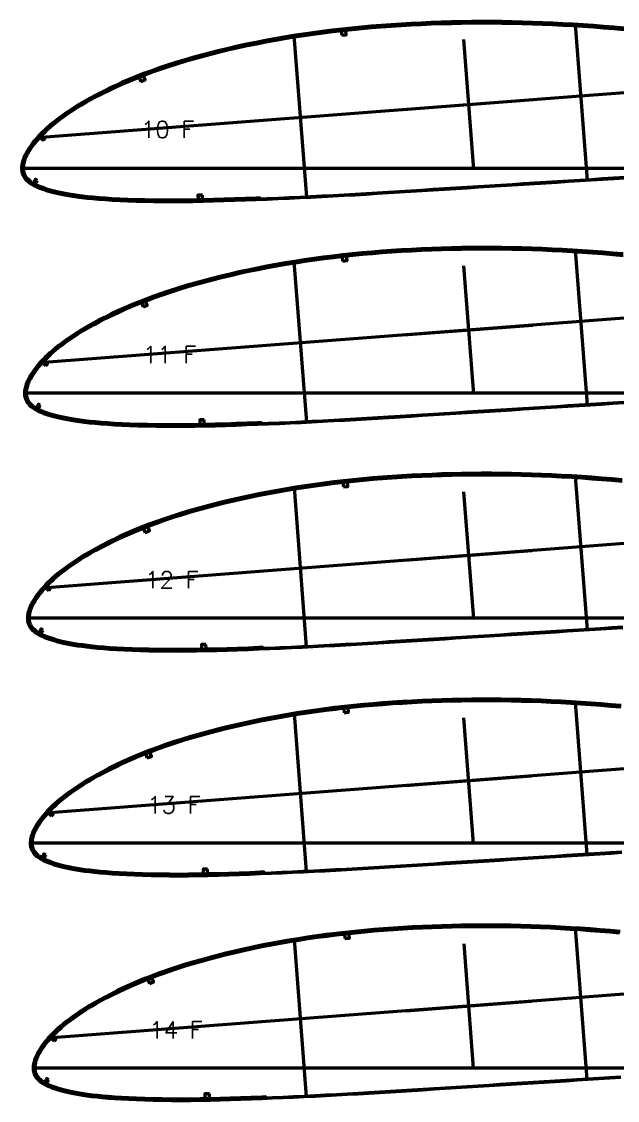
# Model space of a CAD drawing. Header units: metres. Extents: x -405 to 675, y -15418 to 133.
# Drawn here: x -397 to 132, y -2629 to -1670 of the extents above; entities that cross this region are included whole.
import ezdxf

# ---------------------------------------------------------------- set-up
doc = ezdxf.new("R2010")
doc.units = ezdxf.units.M
for name, color, linetype, lineweight in [('FoilLayer', 7, 'Continuous', 50), ('RefFoilLayer', 7, 'Continuous', 50), ('StringerLayer', 7, 'Continuous', 50), ('SubLayer', 7, 'Continuous', 50), ('TextLayer', 7, 'Continuous', 50)]:
    doc.layers.add(name, color=color, linetype=linetype, lineweight=lineweight)
doc.styles.add('MSゴシック', font='romans')

msp = doc.modelspace()

# ---------------------------------------------------------------- linework, layer by layer
at = {"layer": 'FoilLayer'}
for points in [[(138.3, -1677.1), (129.21, -1676.29), (120.13, -1675.54), (111.05, -1674.84), (101.98, -1674.2), (92.92, -1673.62), (83.88, -1673.11), (74.84, -1672.65), (65.81, -1672.26), (56.79, -1671.93), (47.78, -1671.66), (38.78, -1671.46), (29.78, -1671.32), (20.8, -1671.25), (11.81, -1671.25), (2.82, -1671.3), (-6.17, -1671.43), (-15.15, -1671.61), (-24.11, -1671.85), (-33.06, -1672.16), (-42, -1672.54), (-50.91, -1672.98), (-59.81, -1673.49), (-68.68, -1674.05), (-77.51, -1674.68), (-86.27, -1675.38), (-94.98, -1676.14), (-103.62, -1676.98), (-112.23, -1677.91), (-120.83, -1678.91), (-129.42, -1680), (-137.97, -1681.16), (-146.5, -1682.4), (-154.99, -1683.71), (-163.44, -1685.09), (-171.85, -1686.56), (-180.2, -1688.09), (-188.49, -1689.7), (-196.72, -1691.39), (-204.89, -1693.16), (-212.97, -1695), (-220.98, -1696.93), (-228.92, -1698.94), (-236.8, -1701.03), (-244.58, -1703.17), (-252.2, -1705.36), (-259.67, -1707.62), (-266.97, -1709.95), (-274.12, -1712.35), (-281.11, -1714.82), (-287.96, -1717.38), (-294.64, -1719.99), (-301.15, -1722.67), (-307.47, -1725.39), (-313.59, -1728.15), (-319.48, -1730.94), (-325.14, -1733.73), (-330.54, -1736.5), (-335.64, -1739.24), (-340.45, -1741.93), (-344.95, -1744.58), (-349.16, -1747.17), (-353.09, -1749.71), (-356.75, -1752.17), (-360.15, -1754.55), (-363.29, -1756.85), (-366.19, -1759.07), (-368.87, -1761.21), (-371.34, -1763.28), (-373.61, -1765.29), (-375.72, -1767.24), (-377.66, -1769.12), (-379.46, -1770.93), (-381.12, -1772.68), (-382.65, -1774.38), (-384.07, -1776.02), (-385.37, -1777.61), (-386.58, -1779.16), (-387.69, -1780.66), (-388.71, -1782.12), (-389.65, -1783.54), (-390.51, -1784.92), (-391.31, -1786.28), (-392.04, -1787.59), (-392.7, -1788.84), (-393.28, -1790.07), (-393.8, -1791.31), (-394.27, -1792.51), (-394.68, -1793.65), (-395.02, -1794.75), (-395.29, -1795.86), (-395.5, -1796.96), (-395.65, -1798.02), (-395.76, -1799.04), (-395.8, -1800.07), (-395.79, -1801.02), (-395.72, -1801.97), (-395.57, -1802.93), (-395.33, -1803.89), (-395, -1804.85), (-394.59, -1805.8), (-394.1, -1806.73), (-393.52, -1807.65), (-392.85, -1808.54), (-392.08, -1809.41), (-391.23, -1810.26), (-390.29, -1811.09), (-389.27, -1811.89), (-388.17, -1812.66), (-386.99, -1813.41), (-385.72, -1814.13), (-384.35, -1814.82), (-382.88, -1815.49), (-381.31, -1816.15), (-379.63, -1816.79), (-377.85, -1817.43), (-375.95, -1818.07), (-373.94, -1818.7), (-371.79, -1819.33), (-369.49, -1819.95), (-367.03, -1820.56), (-364.39, -1821.15), (-361.54, -1821.75), (-358.47, -1822.34), (-355.15, -1822.93), (-351.58, -1823.52), (-347.71, -1824.1), (-343.52, -1824.65), (-338.98, -1825.16), (-334.04, -1825.65), (-328.67, -1826.1), (-322.88, -1826.54), (-316.65, -1826.94), (-310.01, -1827.3), (-302.94, -1827.59), (-295.46, -1827.83), (-287.6, -1828.02), (-279.44, -1828.16), (-271.05, -1828.27), (-262.49, -1828.31), (-253.8, -1828.28), (-244.95, -1828.16), (-235.91, -1827.98), (-226.71, -1827.75), (-217.38, -1827.48), (-207.93, -1827.17), (-198.37, -1826.82), (-188.71, -1826.45), (-185.47, -1826.33), (-185.43, -1827.37), (-178.96, -1827.12), (-169.25, -1826.72), (-159.55, -1826.29), (-149.83, -1825.83), (-140.06, -1825.34), (-130.25, -1824.83), (-120.41, -1824.31), (-110.59, -1823.77), (-100.79, -1823.21), (-90.96, -1822.63), (-81.09, -1822.02), (-71.18, -1821.39), (-61.24, -1820.78), (-51.28, -1820.16), (-41.31, -1819.54), (-31.31, -1818.91), (-21.29, -1818.28), (-11.27, -1817.64), (-1.24, -1817.01), (8.79, -1816.38), (18.82, -1815.76), (28.85, -1815.13), (38.87, -1814.5), (48.89, -1813.86), (58.92, -1813.22), (68.95, -1812.59), (78.98, -1811.96), (89.01, -1811.33), (99.04, -1810.7), (109.06, -1810.06), (119.09, -1809.41), (129.1, -1808.77), (139.1, -1808.14)], [(137.4, -1877.9), (128.38, -1877.1), (119.35, -1876.35), (110.33, -1875.66), (101.32, -1875.02), (92.32, -1874.45), (83.34, -1873.93), (74.36, -1873.48), (65.39, -1873.09), (56.43, -1872.77), (47.47, -1872.5), (38.53, -1872.3), (29.59, -1872.17), (20.66, -1872.09), (11.73, -1872.09), (2.8, -1872.15), (-6.13, -1872.27), (-15.05, -1872.45), (-23.96, -1872.69), (-32.85, -1873), (-41.73, -1873.37), (-50.59, -1873.81), (-59.43, -1874.31), (-68.24, -1874.88), (-77, -1875.5), (-85.71, -1876.19), (-94.36, -1876.95), (-102.95, -1877.78), (-111.51, -1878.7), (-120.05, -1879.71), (-128.58, -1880.78), (-137.08, -1881.94), (-145.55, -1883.16), (-153.99, -1884.47), (-162.39, -1885.85), (-170.74, -1887.3), (-179.04, -1888.82), (-187.28, -1890.43), (-195.45, -1892.1), (-203.56, -1893.86), (-211.6, -1895.69), (-219.55, -1897.6), (-227.44, -1899.6), (-235.27, -1901.68), (-243, -1903.8), (-250.57, -1905.98), (-257.99, -1908.23), (-265.24, -1910.54), (-272.35, -1912.92), (-279.3, -1915.38), (-286.09, -1917.92), (-292.74, -1920.52), (-299.2, -1923.18), (-305.48, -1925.88), (-311.56, -1928.62), (-317.42, -1931.4), (-323.04, -1934.17), (-328.4, -1936.92), (-333.47, -1939.64), (-338.24, -1942.31), (-342.72, -1944.94), (-346.9, -1947.52), (-350.81, -1950.04), (-354.44, -1952.48), (-357.82, -1954.85), (-360.94, -1957.14), (-363.82, -1959.34), (-366.48, -1961.47), (-368.93, -1963.53), (-371.19, -1965.52), (-373.28, -1967.46), (-375.21, -1969.32), (-377, -1971.13), (-378.65, -1972.87), (-380.17, -1974.55), (-381.58, -1976.18), (-382.88, -1977.76), (-384.07, -1979.3), (-385.18, -1980.79), (-386.19, -1982.24), (-387.13, -1983.65), (-387.98, -1985.02), (-388.77, -1986.37), (-389.5, -1987.68), (-390.16, -1988.92), (-390.73, -1990.14), (-391.25, -1991.37), (-391.71, -1992.57), (-392.12, -1993.7), (-392.46, -1994.79), (-392.72, -1995.89), (-392.93, -1996.98), (-393.09, -1998.03), (-393.19, -1999.05), (-393.24, -2000.07), (-393.23, -2001.01), (-393.16, -2001.96), (-393, -2002.91), (-392.77, -2003.86), (-392.44, -2004.81), (-392.03, -2005.76), (-391.54, -2006.68), (-390.97, -2007.59), (-390.3, -2008.48), (-389.54, -2009.34), (-388.69, -2010.19), (-387.76, -2011.01), (-386.75, -2011.8), (-385.66, -2012.57), (-384.49, -2013.32), (-383.22, -2014.03), (-381.86, -2014.72), (-380.4, -2015.39), (-378.84, -2016.04), (-377.18, -2016.68), (-375.41, -2017.31), (-373.52, -2017.94), (-371.52, -2018.57), (-369.38, -2019.2), (-367.11, -2019.81), (-364.66, -2020.42), (-362.03, -2021.01), (-359.2, -2021.6), (-356.15, -2022.18), (-352.86, -2022.77), (-349.3, -2023.36), (-345.46, -2023.93), (-341.3, -2024.48), (-336.79, -2024.99), (-331.88, -2025.47), (-326.55, -2025.93), (-320.79, -2026.36), (-314.61, -2026.76), (-308, -2027.11), (-300.98, -2027.41), (-293.55, -2027.64), (-285.75, -2027.83), (-277.63, -2027.97), (-269.3, -2028.07), (-260.79, -2028.12), (-252.16, -2028.09), (-243.36, -2027.97), (-234.39, -2027.79), (-225.24, -2027.57), (-215.98, -2027.3), (-206.59, -2026.98), (-197.08, -2026.64), (-187.49, -2026.27), (-184.27, -2026.15), (-184.23, -2027.19), (-177.81, -2026.94), (-168.16, -2026.55), (-158.52, -2026.12), (-148.86, -2025.66), (-139.15, -2025.17), (-129.4, -2024.66), (-119.64, -2024.15), (-109.88, -2023.62), (-100.14, -2023.06), (-90.37, -2022.48), (-80.57, -2021.87), (-70.72, -2021.25), (-60.84, -2020.64), (-50.95, -2020.03), (-41.04, -2019.42), (-31.11, -2018.79), (-21.16, -2018.15), (-11.19, -2017.52), (-1.23, -2016.9), (8.74, -2016.27), (18.7, -2015.66), (28.66, -2015.03), (38.61, -2014.4), (48.58, -2013.76), (58.54, -2013.13), (68.51, -2012.5), (78.47, -2011.88), (88.44, -2011.26), (98.4, -2010.63), (108.36, -2009.99), (118.32, -2009.35), (128.27, -2008.71), (138.2, -2008.08)], [(136.51, -2078.71), (127.54, -2077.91), (118.57, -2077.16), (109.61, -2076.48), (100.66, -2075.84), (91.72, -2075.27), (82.79, -2074.76), (73.87, -2074.32), (64.96, -2073.93), (56.06, -2073.6), (47.17, -2073.34), (38.28, -2073.14), (29.4, -2073.01), (20.53, -2072.93), (11.66, -2072.93), (2.79, -2072.99), (-6.09, -2073.11), (-14.95, -2073.29), (-23.8, -2073.53), (-32.64, -2073.84), (-41.45, -2074.21), (-50.26, -2074.64), (-59.04, -2075.14), (-67.79, -2075.7), (-76.5, -2076.32), (-85.16, -2077), (-93.75, -2077.76), (-102.28, -2078.59), (-110.78, -2079.5), (-119.27, -2080.5), (-127.74, -2081.57), (-136.19, -2082.71), (-144.6, -2083.93), (-152.99, -2085.23), (-161.33, -2086.6), (-169.63, -2088.04), (-177.87, -2089.56), (-186.06, -2091.15), (-194.18, -2092.81), (-202.24, -2094.56), (-210.22, -2096.38), (-218.12, -2098.28), (-225.96, -2100.26), (-233.74, -2102.32), (-241.41, -2104.44), (-248.94, -2106.6), (-256.31, -2108.83), (-263.52, -2111.13), (-270.57, -2113.5), (-277.48, -2115.94), (-284.23, -2118.46), (-290.83, -2121.04), (-297.26, -2123.68), (-303.49, -2126.37), (-309.53, -2129.1), (-315.35, -2131.85), (-320.94, -2134.61), (-326.26, -2137.34), (-331.3, -2140.04), (-336.04, -2142.7), (-340.49, -2145.31), (-344.64, -2147.87), (-348.52, -2150.37), (-352.13, -2152.8), (-355.48, -2155.15), (-358.59, -2157.42), (-361.45, -2159.61), (-364.09, -2161.73), (-366.53, -2163.77), (-368.78, -2165.75), (-370.85, -2167.67), (-372.77, -2169.53), (-374.54, -2171.32), (-376.18, -2173.05), (-377.7, -2174.72), (-379.09, -2176.34), (-380.38, -2177.91), (-381.57, -2179.44), (-382.66, -2180.92), (-383.67, -2182.36), (-384.6, -2183.76), (-385.45, -2185.12), (-386.23, -2186.46), (-386.96, -2187.76), (-387.61, -2189), (-388.18, -2190.21), (-388.69, -2191.43), (-389.16, -2192.62), (-389.57, -2193.74), (-389.9, -2194.83), (-390.16, -2195.92), (-390.37, -2197), (-390.52, -2198.05), (-390.63, -2199.06), (-390.67, -2200.07), (-390.66, -2201), (-390.59, -2201.94), (-390.44, -2202.89), (-390.2, -2203.83), (-389.88, -2204.78), (-389.48, -2205.71), (-388.99, -2206.64), (-388.42, -2207.54), (-387.76, -2208.41), (-387, -2209.27), (-386.16, -2210.11), (-385.24, -2210.93), (-384.23, -2211.72), (-383.15, -2212.48), (-381.98, -2213.22), (-380.72, -2213.93), (-379.37, -2214.61), (-377.93, -2215.28), (-376.38, -2215.92), (-374.72, -2216.56), (-372.96, -2217.19), (-371.09, -2217.82), (-369.1, -2218.44), (-366.98, -2219.06), (-364.72, -2219.67), (-362.29, -2220.27), (-359.68, -2220.86), (-356.87, -2221.45), (-353.83, -2222.03), (-350.56, -2222.62), (-347.03, -2223.2), (-343.21, -2223.77), (-339.08, -2224.31), (-334.6, -2224.82), (-329.72, -2225.3), (-324.43, -2225.75), (-318.71, -2226.18), (-312.56, -2226.58), (-306, -2226.93), (-299.02, -2227.22), (-291.64, -2227.45), (-283.89, -2227.64), (-275.83, -2227.78), (-267.54, -2227.88), (-259.1, -2227.92), (-250.52, -2227.89), (-241.78, -2227.78), (-232.86, -2227.6), (-223.78, -2227.38), (-214.57, -2227.11), (-205.25, -2226.8), (-195.8, -2226.46), (-186.27, -2226.09), (-183.07, -2225.97), (-183.03, -2227.01), (-176.65, -2226.76), (-167.07, -2226.37), (-157.49, -2225.95), (-147.89, -2225.49), (-138.25, -2225), (-128.56, -2224.5), (-118.86, -2223.99), (-109.17, -2223.46), (-99.49, -2222.91), (-89.79, -2222.33), (-80.04, -2221.73), (-70.26, -2221.11), (-60.45, -2220.5), (-50.62, -2219.9), (-40.77, -2219.29), (-30.91, -2218.66), (-21.02, -2218.03), (-11.12, -2217.41), (-1.22, -2216.78), (8.68, -2216.17), (18.58, -2215.55), (28.47, -2214.93), (38.36, -2214.3), (48.26, -2213.67), (58.16, -2213.04), (68.06, -2212.42), (77.96, -2211.8), (87.86, -2211.18), (97.76, -2210.55), (107.65, -2209.92), (117.55, -2209.28), (127.43, -2208.65), (137.31, -2208.03)], [(135.61, -2279.51), (126.71, -2278.72), (117.8, -2277.98), (108.9, -2277.29), (100, -2276.67), (91.12, -2276.1), (82.25, -2275.59), (73.39, -2275.15), (64.54, -2274.76), (55.69, -2274.44), (46.86, -2274.18), (38.03, -2273.98), (29.21, -2273.85), (20.39, -2273.78), (11.58, -2273.77), (2.77, -2273.83), (-6.05, -2273.95), (-14.85, -2274.13), (-23.64, -2274.37), (-32.42, -2274.67), (-41.18, -2275.04), (-49.93, -2275.47), (-58.65, -2275.97), (-67.35, -2276.52), (-76, -2277.14), (-84.6, -2277.82), (-93.13, -2278.57), (-101.61, -2279.39), (-110.06, -2280.3), (-118.49, -2281.29), (-126.9, -2282.35), (-135.29, -2283.49), (-143.65, -2284.7), (-151.98, -2285.99), (-160.27, -2287.35), (-168.52, -2288.78), (-176.71, -2290.29), (-184.84, -2291.87), (-192.91, -2293.53), (-200.91, -2295.26), (-208.84, -2297.06), (-216.69, -2298.95), (-224.48, -2300.93), (-232.21, -2302.97), (-239.83, -2305.07), (-247.31, -2307.23), (-254.63, -2309.44), (-261.79, -2311.72), (-268.8, -2314.07), (-275.66, -2316.5), (-282.37, -2319), (-288.92, -2321.57), (-295.31, -2324.19), (-301.5, -2326.86), (-307.5, -2329.57), (-313.28, -2332.31), (-318.83, -2335.04), (-324.12, -2337.76), (-329.12, -2340.44), (-333.84, -2343.08), (-338.25, -2345.68), (-342.38, -2348.22), (-346.24, -2350.7), (-349.82, -2353.12), (-353.15, -2355.45), (-356.23, -2357.71), (-359.08, -2359.89), (-361.71, -2361.99), (-364.12, -2364.02), (-366.36, -2365.99), (-368.42, -2367.89), (-370.32, -2369.74), (-372.08, -2371.51), (-373.71, -2373.23), (-375.22, -2374.89), (-376.6, -2376.5), (-377.88, -2378.06), (-379.06, -2379.58), (-380.15, -2381.05), (-381.16, -2382.48), (-382.08, -2383.87), (-382.92, -2385.23), (-383.7, -2386.56), (-384.42, -2387.84), (-385.07, -2389.07), (-385.64, -2390.27), (-386.14, -2391.48), (-386.6, -2392.67), (-387.01, -2393.78), (-387.34, -2394.86), (-387.6, -2395.95), (-387.8, -2397.02), (-387.96, -2398.06), (-388.06, -2399.06), (-388.11, -2400.06), (-388.1, -2400.99), (-388.02, -2401.93), (-387.88, -2402.86), (-387.64, -2403.8), (-387.32, -2404.74), (-386.92, -2405.67), (-386.44, -2406.59), (-385.87, -2407.48), (-385.22, -2408.35), (-384.47, -2409.21), (-383.63, -2410.04), (-382.71, -2410.85), (-381.71, -2411.64), (-380.64, -2412.39), (-379.48, -2413.13), (-378.23, -2413.83), (-376.89, -2414.51), (-375.45, -2415.17), (-373.91, -2415.81), (-372.27, -2416.44), (-370.52, -2417.07), (-368.66, -2417.69), (-366.68, -2418.31), (-364.58, -2418.93), (-362.33, -2419.54), (-359.92, -2420.13), (-357.32, -2420.72), (-354.53, -2421.3), (-351.52, -2421.88), (-348.27, -2422.46), (-344.76, -2423.04), (-340.97, -2423.6), (-336.86, -2424.14), (-332.41, -2424.65), (-327.57, -2425.12), (-322.3, -2425.57), (-316.62, -2426), (-310.52, -2426.39), (-304, -2426.74), (-297.07, -2427.03), (-289.74, -2427.26), (-282.03, -2427.45), (-274.02, -2427.59), (-265.79, -2427.69), (-257.4, -2427.73), (-248.88, -2427.7), (-240.2, -2427.59), (-231.34, -2427.41), (-222.32, -2427.19), (-213.17, -2426.92), (-203.91, -2426.61), (-194.52, -2426.27), (-185.05, -2425.91), (-181.87, -2425.79), (-181.83, -2426.84), (-175.5, -2426.59), (-165.98, -2426.19), (-156.46, -2425.78), (-146.93, -2425.32), (-137.34, -2424.84), (-127.72, -2424.34), (-118.08, -2423.83), (-108.45, -2423.3), (-98.83, -2422.76), (-89.2, -2422.18), (-79.52, -2421.58), (-69.8, -2420.97), (-60.05, -2420.36), (-50.28, -2419.76), (-40.51, -2419.16), (-30.71, -2418.54), (-20.88, -2417.91), (-11.05, -2417.29), (-1.21, -2416.67), (8.62, -2416.06), (18.46, -2415.45), (28.29, -2414.83), (38.11, -2414.21), (47.95, -2413.58), (57.78, -2412.95), (67.62, -2412.33), (77.45, -2411.72), (87.29, -2411.1), (97.12, -2410.48), (106.95, -2409.85), (116.78, -2409.22), (126.6, -2408.59), (136.41, -2407.97)], [(134.72, -2480.31), (125.87, -2479.52), (117.02, -2478.79), (108.18, -2478.11), (99.34, -2477.49), (90.52, -2476.93), (81.71, -2476.42), (72.91, -2475.98), (64.11, -2475.6), (55.33, -2475.28), (46.55, -2475.02), (37.78, -2474.82), (29.01, -2474.69), (20.26, -2474.62), (11.5, -2474.61), (2.75, -2474.67), (-6.01, -2474.79), (-14.75, -2474.96), (-23.49, -2475.2), (-32.21, -2475.51), (-40.91, -2475.87), (-49.6, -2476.3), (-58.26, -2476.79), (-66.9, -2477.35), (-75.5, -2477.96), (-84.04, -2478.63), (-92.52, -2479.38), (-100.94, -2480.2), (-109.33, -2481.1), (-117.71, -2482.08), (-126.07, -2483.14), (-134.4, -2484.27), (-142.71, -2485.47), (-150.98, -2486.75), (-159.22, -2488.1), (-167.4, -2489.52), (-175.54, -2491.02), (-183.62, -2492.59), (-191.63, -2494.24), (-199.59, -2495.96), (-207.46, -2497.75), (-215.26, -2499.63), (-223, -2501.59), (-230.68, -2503.62), (-238.25, -2505.71), (-245.68, -2507.85), (-252.95, -2510.04), (-260.06, -2512.31), (-267.03, -2514.65), (-273.84, -2517.06), (-280.51, -2519.55), (-287.02, -2522.1), (-293.36, -2524.7), (-299.51, -2527.35), (-305.47, -2530.04), (-311.21, -2532.76), (-316.73, -2535.48), (-321.98, -2538.18), (-326.95, -2540.84), (-331.63, -2543.46), (-336.02, -2546.04), (-340.12, -2548.57), (-343.95, -2551.04), (-347.51, -2553.43), (-350.82, -2555.76), (-353.88, -2558), (-356.71, -2560.16), (-359.32, -2562.24), (-361.72, -2564.26), (-363.94, -2566.22), (-365.98, -2568.11), (-367.88, -2569.94), (-369.63, -2571.71), (-371.24, -2573.42), (-372.74, -2575.07), (-374.12, -2576.66), (-375.39, -2578.21), (-376.56, -2579.72), (-377.64, -2581.18), (-378.64, -2582.61), (-379.55, -2583.98), (-380.39, -2585.33), (-381.16, -2586.65), (-381.88, -2587.93), (-382.52, -2589.15), (-383.09, -2590.34), (-383.59, -2591.54), (-384.05, -2592.72), (-384.45, -2593.83), (-384.78, -2594.9), (-385.04, -2595.98), (-385.24, -2597.04), (-385.39, -2598.07), (-385.5, -2599.07), (-385.54, -2600.06), (-385.53, -2600.99), (-385.46, -2601.92), (-385.31, -2602.84), (-385.08, -2603.78), (-384.76, -2604.71), (-384.36, -2605.63), (-383.88, -2606.54), (-383.32, -2607.43), (-382.67, -2608.29), (-381.93, -2609.14), (-381.1, -2609.97), (-380.18, -2610.77), (-379.19, -2611.55), (-378.13, -2612.3), (-376.97, -2613.03), (-375.73, -2613.73), (-374.4, -2614.41), (-372.97, -2615.06), (-371.44, -2615.7), (-369.81, -2616.32), (-368.08, -2616.95), (-366.23, -2617.56), (-364.27, -2618.18), (-362.17, -2618.79), (-359.94, -2619.4), (-357.55, -2619.99), (-354.97, -2620.57), (-352.19, -2621.15), (-349.2, -2621.72), (-345.97, -2622.3), (-342.49, -2622.87), (-338.72, -2623.43), (-334.64, -2623.97), (-330.22, -2624.48), (-325.41, -2624.95), (-320.18, -2625.39), (-314.53, -2625.82), (-308.47, -2626.21), (-302, -2626.55), (-295.11, -2626.84), (-287.83, -2627.07), (-280.17, -2627.25), (-272.22, -2627.4), (-264.04, -2627.5), (-255.71, -2627.54), (-247.24, -2627.51), (-238.62, -2627.4), (-229.82, -2627.22), (-220.85, -2627), (-211.77, -2626.74), (-202.56, -2626.43), (-193.24, -2626.09), (-183.83, -2625.73), (-180.68, -2625.61), (-180.64, -2626.66), (-174.34, -2626.41), (-164.88, -2626.02), (-155.43, -2625.6), (-145.96, -2625.15), (-136.44, -2624.67), (-126.88, -2624.17), (-117.3, -2623.67), (-107.74, -2623.15), (-98.18, -2622.6), (-88.61, -2622.03), (-79, -2621.43), (-69.34, -2620.83), (-59.66, -2620.23), (-49.95, -2619.63), (-40.24, -2619.03), (-30.5, -2618.41), (-20.74, -2617.79), (-10.98, -2617.17), (-1.21, -2616.56), (8.57, -2615.95), (18.34, -2615.34), (28.1, -2614.73), (37.86, -2614.11), (47.63, -2613.49), (57.4, -2612.87), (67.17, -2612.25), (76.94, -2611.64), (86.71, -2611.03), (96.48, -2610.41), (106.24, -2609.78), (116.01, -2609.16), (125.77, -2608.53), (135.51, -2607.92)]]:
    msp.add_lwpolyline(points, dxfattribs=at)
at = {"layer": 'RefFoilLayer'}
for points in [[(138.43, -1675.61), (129.34, -1674.8), (120.24, -1674.04), (111.15, -1673.34), (102.08, -1672.7), (93.01, -1672.12), (83.95, -1671.61), (74.91, -1671.15), (65.87, -1670.76), (56.84, -1670.43), (47.82, -1670.17), (38.8, -1669.96), (29.8, -1669.82), (20.8, -1669.75), (11.8, -1669.75), (2.8, -1669.8), (-6.2, -1669.93), (-15.19, -1670.11), (-24.16, -1670.36), (-33.13, -1670.67), (-42.07, -1671.04), (-51, -1671.48), (-59.91, -1671.99), (-68.79, -1672.56), (-77.62, -1673.19), (-86.4, -1673.88), (-95.12, -1674.64), (-103.78, -1675.49), (-112.41, -1676.42), (-121.02, -1677.43), (-129.62, -1678.51), (-138.19, -1679.67), (-146.73, -1680.91), (-155.23, -1682.23), (-163.7, -1683.62), (-172.12, -1685.08), (-180.49, -1686.62), (-188.8, -1688.23), (-197.04, -1689.93), (-205.22, -1691.7), (-213.32, -1693.54), (-221.35, -1695.47), (-229.31, -1697.49), (-237.2, -1699.58), (-244.99, -1701.73), (-252.64, -1703.93), (-260.12, -1706.19), (-267.45, -1708.52), (-274.62, -1710.93), (-281.64, -1713.42), (-288.5, -1715.98), (-295.21, -1718.61), (-301.75, -1721.29), (-308.09, -1724.02), (-314.23, -1726.8), (-320.15, -1729.6), (-325.83, -1732.4), (-331.24, -1735.18), (-336.37, -1737.93), (-341.21, -1740.64), (-345.74, -1743.3), (-349.98, -1745.91), (-353.93, -1748.46), (-357.61, -1750.94), (-361.03, -1753.34), (-364.2, -1755.66), (-367.13, -1757.9), (-369.84, -1760.06), (-372.33, -1762.16), (-374.63, -1764.19), (-376.76, -1766.16), (-378.73, -1768.06), (-380.55, -1769.9), (-382.23, -1771.68), (-383.79, -1773.4), (-385.23, -1775.07), (-386.56, -1776.69), (-387.78, -1778.27), (-388.92, -1779.8), (-389.96, -1781.29), (-390.93, -1782.74), (-391.81, -1784.16), (-392.62, -1785.55), (-393.37, -1786.89), (-394.06, -1788.2), (-394.67, -1789.49), (-395.2, -1790.76), (-395.68, -1792), (-396.12, -1793.21), (-396.48, -1794.41), (-396.76, -1795.58), (-396.98, -1796.74), (-397.15, -1797.87), (-397.26, -1798.98), (-397.3, -1800.07), (-397.29, -1801.14), (-397.2, -1802.22), (-397.02, -1803.3), (-396.75, -1804.38), (-396.38, -1805.45), (-395.91, -1806.5), (-395.36, -1807.54), (-394.71, -1808.55), (-393.97, -1809.53), (-393.14, -1810.47), (-392.22, -1811.39), (-391.22, -1812.27), (-390.14, -1813.12), (-388.97, -1813.93), (-387.73, -1814.72), (-386.39, -1815.47), (-384.97, -1816.19), (-383.45, -1816.88), (-381.85, -1817.55), (-380.14, -1818.21), (-378.33, -1818.85), (-376.4, -1819.5), (-374.36, -1820.14), (-372.18, -1820.78), (-369.85, -1821.41), (-367.36, -1822.02), (-364.69, -1822.62), (-361.82, -1823.22), (-358.73, -1823.81), (-355.4, -1824.41), (-351.8, -1825), (-347.9, -1825.58), (-343.69, -1826.14), (-339.12, -1826.66), (-334.17, -1827.14), (-328.79, -1827.6), (-322.97, -1828.04), (-316.73, -1828.44), (-310.07, -1828.8), (-302.99, -1829.09), (-295.5, -1829.33), (-287.63, -1829.52), (-279.46, -1829.66), (-271.05, -1829.77), (-262.48, -1829.81), (-253.78, -1829.78), (-244.92, -1829.66), (-235.87, -1829.48), (-226.66, -1829.25), (-217.33, -1828.98), (-207.88, -1828.67), (-198.31, -1828.32), (-188.65, -1827.95), (-178.94, -1827.57), (-169.23, -1827.17), (-159.53, -1826.74), (-149.81, -1826.28), (-140.03, -1825.79), (-130.22, -1825.28), (-120.39, -1824.75), (-110.57, -1824.22), (-100.76, -1823.66), (-90.93, -1823.08), (-81.06, -1822.46), (-71.15, -1821.84), (-61.21, -1821.22), (-51.25, -1820.61), (-41.28, -1819.99), (-31.28, -1819.36), (-21.27, -1818.72), (-11.24, -1818.09), (-1.21, -1817.46), (8.82, -1816.83), (18.85, -1816.21), (28.87, -1815.58), (38.89, -1814.95), (48.92, -1814.31), (58.95, -1813.67), (68.98, -1813.04), (79.01, -1812.41), (89.04, -1811.78), (99.07, -1811.15), (109.09, -1810.51), (119.12, -1809.86), (129.13, -1809.22), (139.13, -1808.59)], [(137.54, -1876.41), (128.5, -1875.6), (119.47, -1874.85), (110.44, -1874.16), (101.42, -1873.53), (92.41, -1872.95), (83.41, -1872.44), (74.42, -1871.99), (65.44, -1871.6), (56.47, -1871.27), (47.51, -1871), (38.55, -1870.8), (29.6, -1870.67), (20.66, -1870.59), (11.72, -1870.59), (2.78, -1870.65), (-6.16, -1870.77), (-15.09, -1870.95), (-24.01, -1871.19), (-32.91, -1871.5), (-41.8, -1871.88), (-50.67, -1872.31), (-59.52, -1872.82), (-68.34, -1873.38), (-77.12, -1874.01), (-85.85, -1874.7), (-94.51, -1875.45), (-103.11, -1876.29), (-111.68, -1877.21), (-120.24, -1878.22), (-128.78, -1879.3), (-137.29, -1880.45), (-145.78, -1881.68), (-154.23, -1882.99), (-162.64, -1884.37), (-171.01, -1885.82), (-179.32, -1887.35), (-187.58, -1888.96), (-195.77, -1890.64), (-203.89, -1892.4), (-211.95, -1894.23), (-219.92, -1896.15), (-227.83, -1898.15), (-235.67, -1900.23), (-243.41, -1902.36), (-251.01, -1904.55), (-258.44, -1906.8), (-265.72, -1909.11), (-272.85, -1911.51), (-279.82, -1913.98), (-286.64, -1916.52), (-293.31, -1919.13), (-299.8, -1921.8), (-306.1, -1924.51), (-312.2, -1927.27), (-318.08, -1930.05), (-323.72, -1932.84), (-329.11, -1935.6), (-334.2, -1938.33), (-339, -1941.02), (-343.51, -1943.67), (-347.72, -1946.26), (-351.65, -1948.79), (-355.3, -1951.26), (-358.7, -1953.64), (-361.85, -1955.95), (-364.76, -1958.17), (-367.45, -1960.32), (-369.93, -1962.4), (-372.21, -1964.42), (-374.33, -1966.38), (-376.28, -1968.27), (-378.09, -1970.09), (-379.76, -1971.86), (-381.31, -1973.57), (-382.74, -1975.23), (-384.06, -1976.84), (-385.28, -1978.41), (-386.4, -1979.93), (-387.44, -1981.41), (-388.4, -1982.86), (-389.28, -1984.26), (-390.08, -1985.64), (-390.83, -1986.98), (-391.51, -1988.28), (-392.12, -1989.56), (-392.64, -1990.82), (-393.12, -1992.06), (-393.56, -1993.26), (-393.92, -1994.44), (-394.2, -1995.61), (-394.42, -1996.76), (-394.58, -1997.88), (-394.69, -1998.99), (-394.74, -2000.07), (-394.72, -2001.13), (-394.64, -2002.2), (-394.46, -2003.28), (-394.18, -2004.35), (-393.82, -2005.41), (-393.36, -2006.46), (-392.81, -2007.49), (-392.17, -2008.5), (-391.43, -2009.47), (-390.6, -2010.41), (-389.69, -2011.31), (-388.69, -2012.19), (-387.62, -2013.03), (-386.46, -2013.84), (-385.22, -2014.62), (-383.9, -2015.37), (-382.48, -2016.08), (-380.98, -2016.77), (-379.38, -2017.44), (-377.68, -2018.09), (-375.88, -2018.73), (-373.97, -2019.37), (-371.94, -2020.01), (-369.78, -2020.64), (-367.47, -2021.27), (-364.99, -2021.88), (-362.34, -2022.48), (-359.49, -2023.07), (-356.41, -2023.66), (-353.1, -2024.25), (-349.52, -2024.84), (-345.66, -2025.42), (-341.47, -2025.97), (-336.93, -2026.48), (-332.01, -2026.97), (-326.66, -2027.42), (-320.89, -2027.86), (-314.69, -2028.26), (-308.07, -2028.61), (-301.03, -2028.9), (-293.59, -2029.14), (-285.77, -2029.33), (-277.65, -2029.47), (-269.3, -2029.57), (-260.79, -2029.62), (-252.14, -2029.59), (-243.33, -2029.47), (-234.35, -2029.29), (-225.2, -2029.06), (-215.93, -2028.8), (-206.54, -2028.48), (-197.03, -2028.14), (-187.43, -2027.77), (-177.79, -2027.39), (-168.14, -2027), (-158.5, -2026.57), (-148.84, -2026.11), (-139.13, -2025.62), (-129.38, -2025.11), (-119.61, -2024.59), (-109.85, -2024.06), (-100.11, -2023.51), (-90.35, -2022.93), (-80.54, -2022.32), (-70.69, -2021.7), (-60.81, -2021.09), (-50.92, -2020.48), (-41.01, -2019.86), (-31.08, -2019.24), (-21.13, -2018.6), (-11.17, -2017.97), (-1.2, -2017.34), (8.76, -2016.72), (18.73, -2016.1), (28.69, -2015.48), (38.64, -2014.85), (48.61, -2014.21), (58.57, -2013.58), (68.53, -2012.95), (78.5, -2012.33), (88.47, -2011.7), (98.43, -2011.07), (108.39, -2010.44), (118.35, -2009.8), (128.3, -2009.16), (138.23, -2008.53)], [(136.64, -2077.21), (127.66, -2076.41), (118.69, -2075.67), (109.72, -2074.98), (100.76, -2074.35), (91.81, -2073.78), (82.87, -2073.27), (73.94, -2072.82), (65.02, -2072.43), (56.1, -2072.1), (47.2, -2071.84), (38.3, -2071.64), (29.41, -2071.51), (20.53, -2071.43), (11.65, -2071.43), (2.76, -2071.49), (-6.12, -2071.61), (-14.99, -2071.79), (-23.85, -2072.03), (-32.7, -2072.34), (-41.53, -2072.71), (-50.34, -2073.14), (-59.13, -2073.64), (-67.9, -2074.2), (-76.62, -2074.83), (-85.29, -2075.51), (-93.89, -2076.26), (-102.44, -2077.1), (-110.96, -2078.01), (-119.46, -2079.01), (-127.94, -2080.08), (-136.4, -2081.23), (-144.83, -2082.45), (-153.23, -2083.75), (-161.59, -2085.12), (-169.9, -2086.56), (-178.16, -2088.08), (-186.36, -2089.68), (-194.5, -2091.35), (-202.57, -2093.1), (-210.57, -2094.92), (-218.49, -2096.82), (-226.35, -2098.81), (-234.14, -2100.88), (-241.83, -2103), (-249.38, -2105.17), (-256.76, -2107.4), (-264, -2109.71), (-271.07, -2112.08), (-278, -2114.54), (-284.78, -2117.06), (-291.4, -2119.66), (-297.85, -2122.31), (-304.11, -2125), (-310.17, -2127.74), (-316.01, -2130.51), (-321.62, -2133.27), (-326.97, -2136.02), (-332.03, -2138.73), (-336.8, -2141.4), (-341.27, -2144.03), (-345.46, -2146.61), (-349.36, -2149.13), (-352.99, -2151.57), (-356.37, -2153.94), (-359.5, -2156.23), (-362.39, -2158.44), (-365.06, -2160.58), (-367.52, -2162.65), (-369.79, -2164.65), (-371.89, -2166.6), (-373.83, -2168.47), (-375.63, -2170.29), (-377.29, -2172.04), (-378.83, -2173.74), (-380.25, -2175.39), (-381.56, -2176.99), (-382.77, -2178.55), (-383.89, -2180.06), (-384.92, -2181.53), (-385.88, -2182.97), (-386.75, -2184.37), (-387.54, -2185.73), (-388.29, -2187.06), (-388.97, -2188.35), (-389.57, -2189.63), (-390.09, -2190.88), (-390.57, -2192.11), (-391, -2193.3), (-391.36, -2194.48), (-391.64, -2195.64), (-391.85, -2196.78), (-392.02, -2197.9), (-392.12, -2198.99), (-392.17, -2200.07), (-392.16, -2201.12), (-392.07, -2202.19), (-391.89, -2203.26), (-391.62, -2204.32), (-391.26, -2205.38), (-390.8, -2206.42), (-390.25, -2207.44), (-389.62, -2208.44), (-388.88, -2209.41), (-388.06, -2210.34), (-387.15, -2211.24), (-386.16, -2212.11), (-385.1, -2212.95), (-383.95, -2213.75), (-382.72, -2214.53), (-381.4, -2215.27), (-380, -2215.98), (-378.5, -2216.66), (-376.91, -2217.32), (-375.23, -2217.97), (-373.44, -2218.61), (-371.54, -2219.25), (-369.52, -2219.88), (-367.37, -2220.51), (-365.08, -2221.13), (-362.62, -2221.74), (-359.98, -2222.33), (-357.15, -2222.92), (-354.1, -2223.51), (-350.81, -2224.1), (-347.25, -2224.68), (-343.41, -2225.25), (-339.25, -2225.8), (-334.74, -2226.31), (-329.85, -2226.79), (-324.54, -2227.24), (-318.8, -2227.67), (-312.64, -2228.07), (-306.06, -2228.42), (-299.07, -2228.72), (-291.68, -2228.95), (-283.92, -2229.14), (-275.85, -2229.28), (-267.55, -2229.38), (-259.09, -2229.42), (-250.5, -2229.39), (-241.75, -2229.28), (-232.83, -2229.1), (-223.74, -2228.88), (-214.52, -2228.61), (-205.19, -2228.3), (-195.75, -2227.95), (-186.21, -2227.59), (-176.63, -2227.21), (-167.05, -2226.82), (-157.47, -2226.4), (-147.87, -2225.94), (-138.23, -2225.45), (-128.54, -2224.95), (-118.84, -2224.43), (-109.14, -2223.91), (-99.46, -2223.36), (-89.76, -2222.78), (-80.02, -2222.17), (-70.23, -2221.56), (-60.42, -2220.95), (-50.59, -2220.35), (-40.74, -2219.74), (-30.88, -2219.11), (-20.99, -2218.48), (-11.09, -2217.85), (-1.19, -2217.23), (8.71, -2216.61), (18.61, -2216), (28.5, -2215.38), (38.39, -2214.75), (48.29, -2214.12), (58.19, -2213.49), (68.09, -2212.87), (77.99, -2212.25), (87.89, -2211.63), (97.79, -2211), (107.68, -2210.37), (117.58, -2209.73), (127.46, -2209.1), (137.33, -2208.48)], [(135.75, -2278.02), (126.83, -2277.22), (117.91, -2276.48), (109, -2275.8), (100.1, -2275.17), (91.21, -2274.6), (82.33, -2274.1), (73.45, -2273.65), (64.59, -2273.26), (55.74, -2272.94), (46.89, -2272.68), (38.05, -2272.48), (29.22, -2272.35), (20.39, -2272.28), (11.57, -2272.27), (2.75, -2272.33), (-6.08, -2272.45), (-14.89, -2272.63), (-23.7, -2272.87), (-32.48, -2273.17), (-41.26, -2273.54), (-50.01, -2273.97), (-58.75, -2274.47), (-67.46, -2275.03), (-76.12, -2275.64), (-84.73, -2276.32), (-93.28, -2277.07), (-101.77, -2277.9), (-110.23, -2278.81), (-118.68, -2279.8), (-127.11, -2280.87), (-135.51, -2282.01), (-143.88, -2283.22), (-152.23, -2284.51), (-160.53, -2285.87), (-168.79, -2287.31), (-176.99, -2288.82), (-185.14, -2290.4), (-193.22, -2292.06), (-201.24, -2293.79), (-209.19, -2295.6), (-217.06, -2297.5), (-224.86, -2299.48), (-232.61, -2301.53), (-240.25, -2303.63), (-247.74, -2305.79), (-255.08, -2308.01), (-262.27, -2310.3), (-269.3, -2312.66), (-276.18, -2315.1), (-282.92, -2317.61), (-289.49, -2320.18), (-295.9, -2322.81), (-302.12, -2325.49), (-308.14, -2328.21), (-313.94, -2330.96), (-319.52, -2333.71), (-324.83, -2336.44), (-329.86, -2339.13), (-334.6, -2341.79), (-339.04, -2344.4), (-343.2, -2346.96), (-347.08, -2349.46), (-350.69, -2351.89), (-354.04, -2354.24), (-357.14, -2356.52), (-360.02, -2358.71), (-362.67, -2360.84), (-365.12, -2362.89), (-367.37, -2364.88), (-369.46, -2366.81), (-371.39, -2368.68), (-373.17, -2370.48), (-374.83, -2372.23), (-376.35, -2373.92), (-377.76, -2375.55), (-379.07, -2377.14), (-380.27, -2378.69), (-381.38, -2380.19), (-382.41, -2381.66), (-383.35, -2383.08), (-384.22, -2384.47), (-385.01, -2385.83), (-385.75, -2387.15), (-386.42, -2388.43), (-387.02, -2389.7), (-387.54, -2390.94), (-388.01, -2392.16), (-388.44, -2393.35), (-388.8, -2394.51), (-389.07, -2395.67), (-389.29, -2396.8), (-389.45, -2397.91), (-389.56, -2399), (-389.61, -2400.06), (-389.59, -2401.12), (-389.5, -2402.17), (-389.33, -2403.24), (-389.06, -2404.29), (-388.7, -2405.34), (-388.24, -2406.38), (-387.7, -2407.4), (-387.07, -2408.39), (-386.34, -2409.35), (-385.52, -2410.27), (-384.62, -2411.17), (-383.64, -2412.03), (-382.58, -2412.86), (-381.44, -2413.66), (-380.21, -2414.43), (-378.91, -2415.17), (-377.51, -2415.87), (-376.03, -2416.55), (-374.45, -2417.21), (-372.77, -2417.85), (-371, -2418.49), (-369.11, -2419.12), (-367.1, -2419.75), (-364.97, -2420.37), (-362.69, -2420.99), (-360.25, -2421.59), (-357.63, -2422.19), (-354.81, -2422.77), (-351.78, -2423.35), (-348.51, -2423.94), (-344.98, -2424.52), (-341.16, -2425.09), (-337.03, -2425.63), (-332.55, -2426.14), (-327.69, -2426.62), (-322.42, -2427.06), (-316.72, -2427.49), (-310.6, -2427.89), (-304.06, -2428.24), (-297.12, -2428.53), (-289.77, -2428.76), (-282.06, -2428.94), (-274.04, -2429.09), (-265.8, -2429.19), (-257.4, -2429.23), (-248.86, -2429.2), (-240.17, -2429.09), (-231.3, -2428.91), (-222.27, -2428.69), (-213.12, -2428.42), (-203.85, -2428.11), (-194.47, -2427.77), (-184.99, -2427.41), (-175.48, -2427.04), (-165.96, -2426.64), (-156.44, -2426.22), (-146.9, -2425.77), (-137.32, -2425.29), (-127.7, -2424.79), (-118.06, -2424.27), (-108.43, -2423.75), (-98.81, -2423.21), (-89.17, -2422.63), (-79.49, -2422.03), (-69.77, -2421.42), (-60.02, -2420.81), (-50.26, -2420.21), (-40.48, -2419.61), (-30.68, -2418.99), (-20.85, -2418.36), (-11.02, -2417.74), (-1.19, -2417.12), (8.65, -2416.51), (18.49, -2415.9), (28.32, -2415.28), (38.14, -2414.66), (47.98, -2414.03), (57.81, -2413.4), (67.64, -2412.78), (77.48, -2412.17), (87.32, -2411.55), (97.15, -2410.93), (106.98, -2410.3), (116.81, -2409.67), (126.63, -2409.04), (136.44, -2408.42)], [(134.85, -2478.82), (125.99, -2478.03), (117.14, -2477.29), (108.28, -2476.61), (99.44, -2475.99), (90.61, -2475.43), (81.78, -2474.92), (72.97, -2474.48), (64.17, -2474.1), (55.37, -2473.78), (46.58, -2473.52), (37.8, -2473.32), (29.03, -2473.19), (20.26, -2473.12), (11.49, -2473.11), (2.73, -2473.17), (-6.04, -2473.29), (-14.79, -2473.46), (-23.54, -2473.7), (-32.27, -2474.01), (-40.98, -2474.37), (-49.68, -2474.8), (-58.36, -2475.3), (-67.01, -2475.85), (-75.62, -2476.46), (-84.17, -2477.14), (-92.66, -2477.88), (-101.1, -2478.7), (-109.51, -2479.61), (-117.9, -2480.59), (-126.27, -2481.65), (-134.62, -2482.78), (-142.94, -2483.99), (-151.22, -2485.27), (-159.47, -2486.62), (-167.68, -2488.05), (-175.83, -2489.55), (-183.92, -2491.12), (-191.95, -2492.77), (-199.92, -2494.49), (-207.81, -2496.29), (-215.63, -2498.17), (-223.38, -2500.14), (-231.07, -2502.18), (-238.66, -2504.27), (-246.11, -2506.41), (-253.4, -2508.61), (-260.54, -2510.89), (-267.53, -2513.23), (-274.36, -2515.66), (-281.05, -2518.15), (-287.59, -2520.71), (-293.95, -2523.32), (-300.13, -2525.98), (-306.11, -2528.69), (-311.88, -2531.42), (-317.41, -2534.14), (-322.69, -2536.86), (-327.69, -2539.53), (-332.39, -2542.17), (-336.81, -2544.77), (-340.94, -2547.31), (-344.79, -2549.79), (-348.38, -2552.21), (-351.71, -2554.55), (-354.79, -2556.8), (-357.65, -2558.99), (-360.28, -2561.09), (-362.71, -2563.14), (-364.96, -2565.12), (-367.03, -2567.03), (-368.94, -2568.89), (-370.72, -2570.68), (-372.36, -2572.41), (-373.87, -2574.09), (-375.28, -2575.71), (-376.57, -2577.29), (-377.77, -2578.83), (-378.87, -2580.32), (-379.89, -2581.78), (-380.83, -2583.19), (-381.69, -2584.57), (-382.47, -2585.92), (-383.2, -2587.23), (-383.88, -2588.51), (-384.47, -2589.76), (-384.99, -2591), (-385.46, -2592.21), (-385.88, -2593.39), (-386.24, -2594.55), (-386.51, -2595.7), (-386.72, -2596.82), (-386.89, -2597.93), (-386.99, -2599.01), (-387.04, -2600.06), (-387.02, -2601.11), (-386.94, -2602.16), (-386.77, -2603.21), (-386.5, -2604.27), (-386.14, -2605.31), (-385.69, -2606.34), (-385.15, -2607.35), (-384.52, -2608.33), (-383.8, -2609.28), (-382.98, -2610.2), (-382.09, -2611.09), (-381.11, -2611.95), (-380.06, -2612.78), (-378.92, -2613.57), (-377.71, -2614.34), (-376.41, -2615.07), (-375.02, -2615.77), (-373.55, -2616.44), (-371.98, -2617.1), (-370.32, -2617.74), (-368.55, -2618.37), (-366.68, -2618.99), (-364.69, -2619.62), (-362.56, -2620.24), (-360.3, -2620.85), (-357.87, -2621.45), (-355.27, -2622.04), (-352.48, -2622.62), (-349.46, -2623.2), (-346.22, -2623.78), (-342.71, -2624.36), (-338.92, -2624.92), (-334.81, -2625.46), (-330.36, -2625.97), (-325.53, -2626.44), (-320.29, -2626.89), (-314.63, -2627.31), (-308.55, -2627.71), (-302.06, -2628.05), (-295.16, -2628.34), (-287.86, -2628.57), (-280.2, -2628.75), (-272.24, -2628.9), (-264.05, -2629), (-255.7, -2629.04), (-247.22, -2629.01), (-238.59, -2628.9), (-229.78, -2628.72), (-220.81, -2628.5), (-211.72, -2628.23), (-202.51, -2627.93), (-193.19, -2627.59), (-183.78, -2627.23), (-174.32, -2626.86), (-164.86, -2626.47), (-155.41, -2626.05), (-145.94, -2625.6), (-136.42, -2625.12), (-126.86, -2624.62), (-117.28, -2624.11), (-107.71, -2623.6), (-98.16, -2623.05), (-88.58, -2622.48), (-78.97, -2621.88), (-69.31, -2621.28), (-59.63, -2620.68), (-49.93, -2620.08), (-40.21, -2619.48), (-30.48, -2618.86), (-20.72, -2618.24), (-10.95, -2617.62), (-1.18, -2617.01), (8.59, -2616.4), (18.37, -2615.79), (28.13, -2615.18), (37.89, -2614.56), (47.66, -2613.94), (57.43, -2613.31), (67.2, -2612.7), (76.97, -2612.09), (86.74, -2611.48), (96.51, -2610.86), (106.27, -2610.23), (116.04, -2609.61), (125.79, -2608.98), (135.54, -2608.37)]]:
    msp.add_lwpolyline(points, dxfattribs=at)
at = {"layer": 'StringerLayer'}
for points in [[(-112.64, -1681.97), (-108.67, -1681.54), (-109.1, -1677.57), (-113.07, -1678), (-112.64, -1681.97)], [(-291.21, -1722.95), (-287.49, -1721.49), (-288.95, -1717.76), (-292.67, -1719.22), (-291.21, -1722.95)], [(-378.11, -1775.32), (-376.73, -1773.87), (-379.63, -1771.12), (-381.01, -1772.57), (-378.11, -1775.32)], [(-383.14, -1810.99), (-384.88, -1810.01), (-386.84, -1813.49), (-385.1, -1814.48), (-383.14, -1810.99)], [(-236.49, -1823.99), (-240.49, -1824.07), (-240.41, -1828.07), (-236.41, -1827.99), (-236.49, -1823.99)], [(-111.93, -1882.77), (-107.95, -1882.34), (-108.38, -1878.37), (-112.35, -1878.79), (-111.93, -1882.77)], [(-289.33, -1923.48), (-285.61, -1922.02), (-287.06, -1918.3), (-290.79, -1919.76), (-289.33, -1923.48)], [(-375.64, -1975.51), (-374.27, -1974.06), (-377.17, -1971.31), (-378.55, -1972.76), (-375.64, -1975.51)], [(-380.64, -2010.89), (-382.38, -2009.91), (-384.35, -2013.4), (-382.6, -2014.38), (-380.64, -2010.89)], [(-234.95, -2023.8), (-238.95, -2023.88), (-238.87, -2027.88), (-234.87, -2027.8), (-234.95, -2023.8)], [(-111.21, -2083.57), (-107.23, -2083.14), (-107.66, -2079.17), (-111.64, -2079.59), (-111.21, -2083.57)], [(-287.45, -2124.02), (-283.72, -2122.56), (-285.18, -2118.83), (-288.91, -2120.29), (-287.45, -2124.02)], [(-373.18, -2175.7), (-371.8, -2174.24), (-374.71, -2171.49), (-376.08, -2172.95), (-373.18, -2175.7)], [(-378.14, -2210.79), (-379.89, -2209.81), (-381.85, -2213.3), (-380.11, -2214.28), (-378.14, -2210.79)], [(-233.41, -2223.61), (-237.41, -2223.69), (-237.33, -2227.69), (-233.33, -2227.61), (-233.41, -2223.61)], [(-110.49, -2284.37), (-106.51, -2283.94), (-106.94, -2279.96), (-110.92, -2280.39), (-110.49, -2284.37)], [(-285.57, -2324.55), (-281.84, -2323.09), (-283.3, -2319.37), (-287.03, -2320.83), (-285.57, -2324.55)], [(-370.72, -2375.88), (-369.34, -2374.43), (-372.24, -2371.68), (-373.62, -2373.13), (-370.72, -2375.88)], [(-375.65, -2410.69), (-377.39, -2409.71), (-379.35, -2413.2), (-377.61, -2414.18), (-375.65, -2410.69)], [(-231.87, -2423.42), (-235.87, -2423.5), (-235.79, -2427.5), (-231.79, -2427.42), (-231.87, -2423.42)], [(-109.77, -2485.17), (-105.79, -2484.74), (-106.22, -2480.76), (-110.2, -2481.19), (-109.77, -2485.17)], [(-283.69, -2525.09), (-279.96, -2523.63), (-281.42, -2519.9), (-285.14, -2521.36), (-283.69, -2525.09)], [(-368.25, -2576.07), (-366.88, -2574.62), (-369.78, -2571.87), (-371.16, -2573.32), (-368.25, -2576.07)], [(-373.15, -2610.59), (-374.89, -2609.61), (-376.85, -2613.1), (-375.11, -2614.08), (-373.15, -2610.59)], [(-230.34, -2623.23), (-234.33, -2623.31), (-234.25, -2627.31), (-230.25, -2627.23), (-230.34, -2623.23)]]:
    msp.add_lwpolyline(points, dxfattribs=at)
at = {"layer": 'SubLayer'}
for p, q in [((94.8, -1672.24), (105.46, -1810.74)), ((-155.17, -1682.22), (-144.1, -1825.99)), ((-4.45, -1685.83), (4.45, -1801.4)), ((365.62, -1715.48), (-383.54, -1773.12)), ((-57.93, -1748.07), (57.93, -1739.16)), ((-397.3, -1800), (662.17, -1800)), ((94.84, -1873.11), (105.42, -2010.63)), ((-155.12, -1883.13), (-144.14, -2025.87)), ((-4.4, -1886.79), (4.4, -2001.16)), ((363.26, -1916.02), (-381.06, -1973.3)), ((-57.31, -1948.39), (57.31, -1939.57)), ((-394.74, -2000), (657.89, -2000)), ((94.88, -2073.97), (105.39, -2210.52)), ((-155.08, -2084.05), (-144.18, -2225.75)), ((-4.35, -2087.75), (4.35, -2200.93)), ((360.9, -2116.57), (-378.59, -2173.47)), ((-56.7, -2148.7), (56.7, -2139.98)), ((-392.17, -2200), (653.62, -2200)), ((94.92, -2274.84), (105.35, -2410.41)), ((-155.04, -2284.97), (-144.22, -2425.63)), ((-4.31, -2288.72), (4.31, -2400.69)), ((358.54, -2317.12), (-376.11, -2373.64)), ((-56.09, -2349.02), (56.09, -2340.39)), ((-389.61, -2400), (649.34, -2400)), ((94.96, -2475.71), (105.31, -2610.3)), ((-155, -2485.89), (-144.25, -2625.51)), ((-4.26, -2489.68), (4.26, -2600.46)), ((356.18, -2517.66), (-373.63, -2573.82)), ((-55.48, -2549.34), (55.48, -2540.8)), ((-387.04, -2600), (645.07, -2600))]:
    msp.add_line(p, q, dxfattribs=at)

# ---------------------------------------------------------------- texts
at = {"layer": 'TextLayer', "style": 'MSゴシック'}
for s, p in [('10 F', (-291.36, -1773.26)), ('11 F', (-289.47, -1973.43)), ('12 F', (-287.59, -2173.61)), ('13 F', (-285.71, -2373.78)), ('14 F', (-283.83, -2573.95))]:
    msp.add_text(s, height=15, dxfattribs=at).set_placement(p)

doc.saveas('drawing.dxf')
